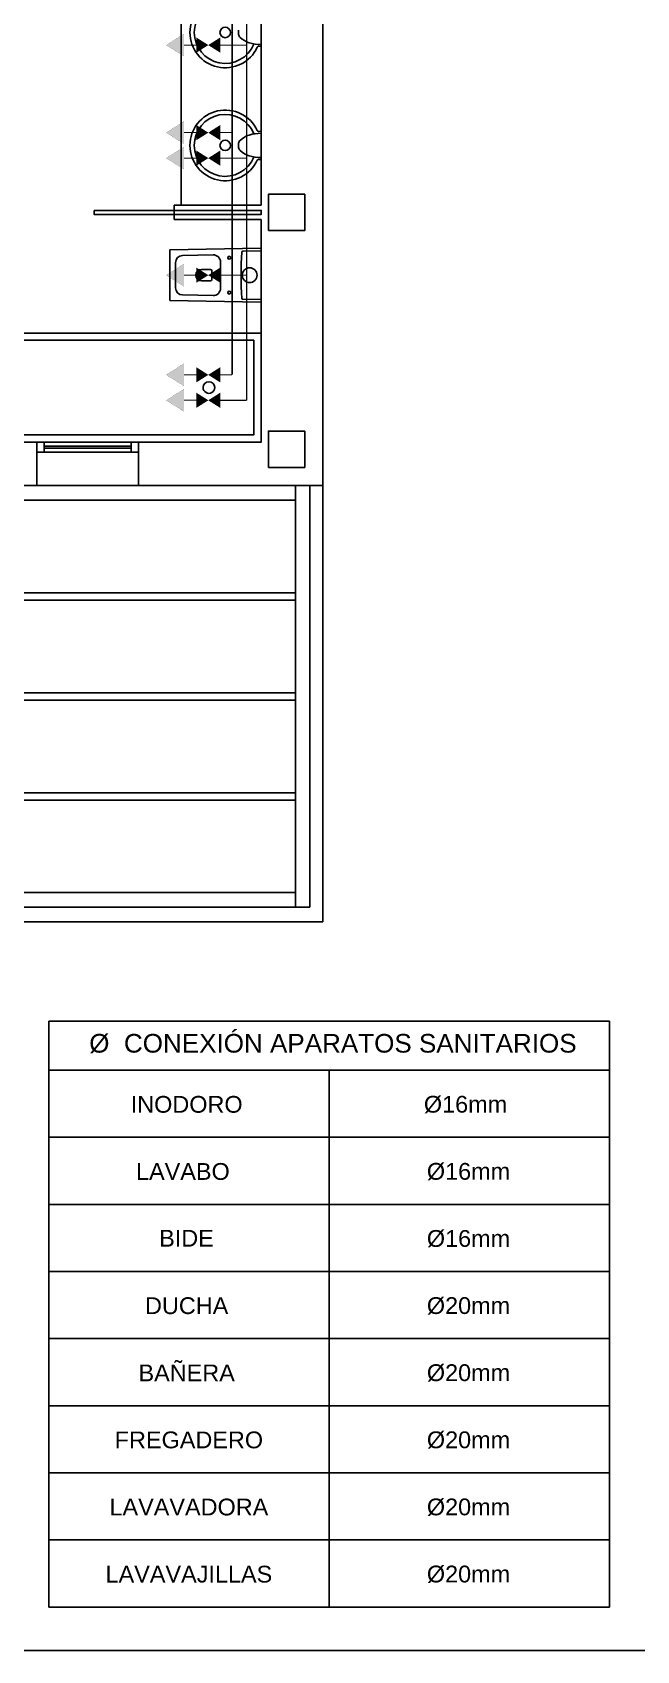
# Model space of a CAD drawing. Header units: millimetres. Extents: x 441156 to 441876, y 4514765 to 4515211.
# Drawn here: x 441382.74 to 441386.9, y 4514948.4 to 4514959.53 of the extents above; entities that cross this region are included whole.
import ezdxf

# ---------------------------------------------------------------- set-up
doc = ezdxf.new("R2010")
doc.units = ezdxf.units.MM
doc.linetypes.add('CONTINUA', pattern=[0])
doc.layers.add('01_cartela', color=6, linetype='Continuous', plot=False)
for name, color, linetype in [('01_mono PRIMERA', 2, 'Continuous'), ('01_textos', 7, 'Continuous'), ('CALEFAC_NOTAS', 7, 'Continuous'), ('INGIN FONTANERIA ACS', 10, 'Continuous'), ('INGIN FONTANERIA AGUA FRIA', 150, 'Continuous'), ('INGIN SANEAMIENTO TEXTO', 7, 'Continuous')]:
    doc.layers.add(name, color=color, linetype=linetype)
doc.styles.add('Estilo1', font='swissel.ttf')

# ---------------------------------------------------------------- blocks, each defined once
blk = doc.blocks.new('A$C11D349B9')
at = {"layer": '01_mono PRIMERA', "color": 254}
for p, q in [((9.353, 3), (9.353, 8.655)), ((8.378, 6.53, 0), (8.378, 4.93, 0)), ((8.928, 6.53, 0), (8.928, 4.93, 0)), ((8.771, 6.103, 0), (8.771, 6.134, 0)), ((8.928, 6.212, 0), (8.928, 6.024, 0)), ((8.926, 6.022, 0), (8.911, 6.023, 0)), ((8.771, 5.356, 0), (8.771, 5.326, 0)), ((8.926, 5.438, 0), (8.911, 5.437, 0)), ((8.928, 5.247, 0), (8.928, 5.435, 0)), ((8.926, 5.244, 0), (8.911, 5.245, 0)), ((8.328, 4.93, 0), (8.928, 4.93)), ((8.328, 4.93, 0), (8.328, 4.894, 0)), ((8.328, 4.894, 0), (8.328, 4.866, 0)), ((8.328, 4.866, 0), (8.328, 4.83, 0)), ((8.328, 4.83, 0), (8.928, 4.83)), ((8.928, 4.83, 0), (8.928, 3.3, 0)), ((8.387, 4.584, 0), (8.597, 4.588, 0)), ((8.801, 4.614, 0), (8.928, 4.616, 0)), ((8.338, 4.534, 0), (8.338, 4.362, 0)), ((8.578, 4.488, 0), (8.518, 4.488, 0)), ((8.588, 4.478, 0), (8.588, 4.418, 0)), ((8.648, 4.538, 0), (8.648, 4.358, 0)), ((8.578, 4.408, 0), (8.518, 4.408, 0)), ((8.387, 4.312, 0), (8.597, 4.308, 0)), ((8.801, 4.282, 0), (8.928, 4.28, 0)), ((7.233, 3.3), (7.383, 3.3)), ((8.083, 3.3, 0), (7.383, 3.3, 0)), ((7.383, 3.3, 0), (7.383, 3, 0)), ((8.083, 3.23, 0), (7.383, 3.23, 0)), ((7.433, 3.3, 0), (7.433, 3.23, 0)), ((8.033, 3.272, 0), (7.433, 3.272, 0)), ((8.033, 3.258, 0), (7.433, 3.258, 0)), ((8.033, 3.3, 0), (8.033, 3.23, 0)), ((8.083, 3.3), (8.928, 3.3)), ((8.083, 3.3, 0), (8.083, 3, 0)), ((5.643, 2.9, 0), (9.163, 2.9, 0)), ((6.808, 3), (7.383, 3)), ((8.083, 3, 0), (7.383, 3, 0)), ((8.083, 3), (9.353, 3, 0)), ((9.163, 0.1, 0), (9.163, 3, 0)), ((9.263, 3, 0), (9.263, 0.1, 0)), ((9.353, 3, 0), (9.353, 0, 0)), ((9.163, 2.262, 0), (5.643, 2.262, 0)), ((9.163, 2.212, 0), (5.643, 2.212, 0)), ((9.163, 1.575, 0), (5.643, 1.575, 0)), ((9.163, 1.525, 0), (5.643, 1.525, 0)), ((9.163, 0.887, 0), (5.643, 0.887, 0)), ((9.163, 0.837, 0), (5.643, 0.837, 0)), ((2.023, 0.2, 0), (9.163, 0.2, 0)), ((1.923, 0.1, 0), (9.263, 0.1, 0)), ((1.833, 0, 0), (9.353, 0, 0))]:
    blk.add_line(p, q, dxfattribs=at)
for points in [[(8.978, 4.755), (9.228, 4.755), (9.228, 5.005), (8.978, 5.005), (8.978, 4.755)], [(8.928, 4.05), (7.233, 4.05), (7.233, 3.3), (8.928, 3.3)], [(8.878, 4), (7.283, 4), (7.283, 3.35), (8.878, 3.35)], [(8.978, 3.125), (9.228, 3.125), (9.228, 3.375), (8.978, 3.375), (8.978, 3.125)]]:
    blk.add_lwpolyline(points, close=True, dxfattribs=at)
at = {"layer": '01_mono PRIMERA', "color": 254, "elevation": 0}
blk.add_lwpolyline([(7.778, 4.894), (8.928, 4.894), (8.928, 4.866), (7.778, 4.866)], close=True, dxfattribs=at)
at = {"layer": '01_mono PRIMERA', "color": 254, "elevation": 0, "flags": 128}
blk.add_lwpolyline([(8.928, 4.629, 0.414214), (8.924, 4.633), (8.923, 4.633), (8.302, 4.623, 0.436396), (8.298, 4.619), (8.298, 4.277, 0.436396), (8.302, 4.273), (8.923, 4.263), (8.924, 4.263, 0.414214), (8.928, 4.267)], format="xyb", close=True, dxfattribs=at)
at = {"layer": '01_mono PRIMERA', "color": 254}
for centre, radius in [((8.68, 6.118, 0), 0.036), ((8.68, 5.341, 0), 0.036), ((8.708, 4.568, 0), 0.01), ((8.848, 4.448, 0), 0.051), ((8.708, 4.328, 0), 0.01)]:
    blk.add_circle(centre, radius, dxfattribs=at)
for centre, radius, start, end in [((8.68, 6.118, 0), 0.243, 24.8749, 335.1251), ((8.68, 6.118, 0), 0.213, 22.0656, 338.0564), ((8.819, 6.119, 0), 0.0498, 197.9532, 224.3044), ((8.886, 6.184, 0), 0.143, 224.3044, 253.1835), ((8.925, 6.314, 0), 0.279, 253.1835, 270.617), ((8.912, 6.01, 0), 0.0128, 93.786, 149.4709), ((8.925, 6.024, 0), 0.0027, 276.6841, 0), ((8.68, 5.341, 0), 0.243, 24.8749, 335.1251), ((8.68, 5.341, 0), 0.213, 21.9436, 337.9344), ((8.819, 5.341, 0), 0.0498, 135.6956, 162.0468), ((8.886, 5.275, 0), 0.143, 106.8165, 135.6956), ((8.925, 5.145, 0), 0.279, 89.383, 106.8165), ((8.912, 5.45, 0), 0.0128, 210.5291, 266.214), ((8.925, 5.435, 0), 0.0027, 0, 83.3159), ((8.819, 5.341, 0), 0.0498, 197.4096, 224.3044), ((8.886, 5.406, 0), 0.143, 224.3044, 253.1835), ((8.925, 5.536, 0), 0.279, 253.1835, 270.617), ((8.912, 5.232, 0), 0.0128, 93.786, 149.4709), ((8.925, 5.247, 0), 0.0027, 276.6841, 0), ((8.388, 4.534, 0), 0.05, 90.924, 180), ((8.598, 4.538, 0), 0.05, 0, 90.924), ((11.772, 4.448, 0), 2.982, 176.9359, 183.0641), ((8.801, 4.607, 0), 0.007, 90.924, 176.9359), ((8.518, 4.448, 0), 0.04, 90, 270), ((8.578, 4.478, 0), 0.01, 0, 90), ((8.388, 4.362, 0), 0.05, 180, 269.076), ((8.578, 4.418, 0), 0.01, 270, 0), ((8.598, 4.358, 0), 0.05, 269.076, 0), ((8.801, 4.289, 0), 0.007, 183.0641, 269.076), ((8.568, 3.675), 0.04, 0.0137, 180.0137), ((8.568, 3.675), 0.04, 180.0137, 0.0137)]:
    blk.add_arc(centre, radius, start, end, dxfattribs=at)

msp = doc.modelspace()

# ---------------------------------------------------------------- hatches: boundary and pattern name
at = {"layer": 'INGIN FONTANERIA AGUA FRIA'}
h = msp.add_hatch(color=256, dxfattribs=at)
h.dxf.hatch_style = 1
h.paths.add_polyline_path([(441383.77972054, 4514959.5245265), (441383.77972054, 4514959.36990376), (441383.657347, 4514959.4470113)])
h = msp.add_hatch(color=256, dxfattribs=at)
h.dxf.hatch_style = 1
h.paths.add_polyline_path([(441383.86566465, 4514959.49875604), (441383.86566465, 4514959.39567422), (441383.94724701, 4514959.44707924)])
h = msp.add_hatch(color=256, dxfattribs=at)
h.dxf.hatch_style = 1
h.paths.add_polyline_path([(441384.02882938, 4514959.49875604), (441384.02882938, 4514959.39567422), (441383.94724701, 4514959.44707924)])
h = msp.add_hatch(color=10, dxfattribs=at)
h.dxf.hatch_style = 1
h.paths.add_polyline_path([(441383.77972054, 4514958.92214532), (441383.77972054, 4514958.76752258), (441383.657347, 4514958.84463012)])
h = msp.add_hatch(color=10, dxfattribs=at)
h.dxf.hatch_style = 1
h.paths.add_polyline_path([(441383.86566465, 4514958.89637486), (441383.86566465, 4514958.79329303), (441383.94724701, 4514958.84469806)])
h = msp.add_hatch(color=10, dxfattribs=at)
h.dxf.hatch_style = 1
h.paths.add_polyline_path([(441384.02882938, 4514958.89637486), (441384.02882938, 4514958.79329303), (441383.94724701, 4514958.84469806)])
h = msp.add_hatch(color=256, dxfattribs=at)
h.dxf.hatch_style = 1
h.paths.add_polyline_path([(441383.77972054, 4514958.74692133), (441383.77972054, 4514958.59229858), (441383.657347, 4514958.66940613)])
h = msp.add_hatch(color=256, dxfattribs=at)
h.dxf.hatch_style = 1
h.paths.add_polyline_path([(441383.86566465, 4514958.72115087), (441383.86566465, 4514958.61806904), (441383.94724701, 4514958.66947407)])
h = msp.add_hatch(color=256, dxfattribs=at)
h.dxf.hatch_style = 1
h.paths.add_polyline_path([(441384.02882938, 4514958.72115087), (441384.02882938, 4514958.61806904), (441383.94724701, 4514958.66947407)])
h = msp.add_hatch(color=256, dxfattribs=at)
h.dxf.hatch_style = 1
h.paths.add_polyline_path([(441383.77972054, 4514957.941633), (441383.77972054, 4514957.78701026), (441383.657347, 4514957.8641178)])
h = msp.add_hatch(color=256, dxfattribs=at)
h.dxf.hatch_style = 1
h.paths.add_polyline_path([(441383.86566465, 4514957.91586255), (441383.86566465, 4514957.81278072), (441383.94724701, 4514957.86418575)])
h = msp.add_hatch(color=256, dxfattribs=at)
h.dxf.hatch_style = 1
h.paths.add_polyline_path([(441384.02882938, 4514957.91586255), (441384.02882938, 4514957.81278072), (441383.94724701, 4514957.86418575)])
h = msp.add_hatch(color=10, dxfattribs=at)
h.dxf.hatch_style = 1
h.paths.add_polyline_path([(441383.77972054, 4514957.2559511), (441383.77972054, 4514957.10132836), (441383.657347, 4514957.1784359)])
h = msp.add_hatch(color=10, dxfattribs=at)
h.dxf.hatch_style = 1
h.paths.add_polyline_path([(441383.86566465, 4514957.23018064), (441383.86566465, 4514957.12709882), (441383.94724701, 4514957.17850384)])
h = msp.add_hatch(color=10, dxfattribs=at)
h.dxf.hatch_style = 1
h.paths.add_polyline_path([(441384.02882938, 4514957.23018064), (441384.02882938, 4514957.12709882), (441383.94724701, 4514957.17850384)])
h = msp.add_hatch(color=256, dxfattribs=at)
h.dxf.hatch_style = 1
h.paths.add_polyline_path([(441383.77972054, 4514957.08072711), (441383.77972054, 4514956.92610437), (441383.657347, 4514957.00321191)])
h = msp.add_hatch(color=256, dxfattribs=at)
h.dxf.hatch_style = 1
h.paths.add_polyline_path([(441383.86566465, 4514957.05495665), (441383.86566465, 4514956.95187482), (441383.94724701, 4514957.00327985)])
h = msp.add_hatch(color=256, dxfattribs=at)
h.dxf.hatch_style = 1
h.paths.add_polyline_path([(441384.02882938, 4514957.05495665), (441384.02882938, 4514956.95187482), (441383.94724701, 4514957.00327985)])

# ---------------------------------------------------------------- linework, layer by layer
at = {"layer": '01_cartela', "color": 3}
msp.add_lwpolyline([(441363.37182267, 4514969.93626665), (441363.37182267, 4514948.40124264), (441394.00981074, 4514948.40124264), (441394.00981074, 4514969.93626665)], close=True, dxfattribs=at)
at = {"layer": 'CALEFAC_NOTAS', "linetype": 'CONTINUA'}
for p, q in [((441382.84887244, 4514951.47156164), (441382.84887244, 4514952.7312475)), ((441382.84887244, 4514952.7312475), (441386.70853759, 4514952.7312475)), ((441386.70853759, 4514948.70124264), (441386.70853759, 4514952.7312475)), ((441386.70853759, 4514952.39500131), (441382.84887244, 4514952.39500131)), ((441382.84887244, 4514951.00984181), (441382.84887244, 4514951.47156164)), ((441382.84887244, 4514950.54812197), (441382.84887244, 4514951.00984181)), ((441382.84887244, 4514950.08640214), (441382.84887244, 4514950.54812197)), ((441382.84887244, 4514949.6246823), (441382.84887244, 4514950.08640214)), ((441382.84887244, 4514949.16296247), (441382.84887244, 4514949.6246823)), ((441382.84887244, 4514948.70124264), (441382.84887244, 4514949.16296247)), ((441386.70853759, 4514948.70124264), (441382.84887244, 4514948.70124264))]:
    msp.add_line(p, q, dxfattribs=at)
at = {"layer": 'CALEFAC_NOTAS', "color": 7}
msp.add_line((441386.70853759, 4514952.39500131), (441382.84887244, 4514952.39500131), dxfattribs=at)
at = {"layer": 'INGIN FONTANERIA ACS', "linetype": 'CONTINUA', "ltscale": 3, "const_width": 0.01, "elevation": 0.0000052}
msp.add_lwpolyline([(441384.11158296, 4514957.17863973), (441384.11158296, 4514961.75837145)], dxfattribs=at)
at = {"layer": 'INGIN FONTANERIA AGUA FRIA', "const_width": 0.01}
for points, elevation in [([(441384.21158296, 4514959.45470359), (441384.21158296, 4514961.65837145)], 0.0000052), ([(441384.21158296, 4514957.00341574), (441384.21158296, 4514959.45470359)], 0.00000926)]:
    msp.add_lwpolyline(points, dxfattribs=dict(at, elevation=elevation))
at = {"layer": 'INGIN FONTANERIA AGUA FRIA', "ltscale": 0.01}
for points, const_width, elevation in [([(441383.77972054, 4514959.5245265), (441383.77972054, 4514959.36990376), (441383.657347, 4514959.4470113), (441383.77972054, 4514959.5245265)], 0.00074113, -0.00002666), ([(441383.86566465, 4514959.44721513), (441383.77972054, 4514959.44721513)], 0.00723936, -0.00002666), ([(441383.86566465, 4514959.49875604), (441383.86566465, 4514959.39567422), (441383.94724701, 4514959.44707924), (441383.86566465, 4514959.49875604)], 0.00049409, -0.00002666), ([(441384.02882938, 4514959.49875604), (441384.02882938, 4514959.39567422), (441383.94724701, 4514959.44707924), (441384.02882938, 4514959.49875604)], 0.00049409, -0.00002666), ([(441384.02882938, 4514959.44721513), (441384.21158296, 4514959.44721513)], 0.0075, -0.00002666), ([(441383.77972054, 4514958.74692133), (441383.77972054, 4514958.59229858), (441383.657347, 4514958.66940613), (441383.77972054, 4514958.74692133)], 0.00074113, -0.00002666), ([(441383.86566465, 4514958.66960995), (441383.77972054, 4514958.66960995)], 0.00723936, -0.00002666), ([(441383.86566465, 4514958.72115087), (441383.86566465, 4514958.61806904), (441383.94724701, 4514958.66947407), (441383.86566465, 4514958.72115087)], 0.00049409, -0.00002666), ([(441384.02882938, 4514958.72115087), (441384.02882938, 4514958.61806904), (441383.94724701, 4514958.66947407), (441384.02882938, 4514958.72115087)], 0.00049409, -0.00002666), ([(441384.02882938, 4514958.66960995), (441384.21158296, 4514958.66960995)], 0.0075, -0.00002666), ([(441383.77972054, 4514957.941633), (441383.77972054, 4514957.78701026), (441383.657347, 4514957.8641178), (441383.77972054, 4514957.941633)], 0.00074113, 0.00000902), ([(441383.86566465, 4514957.91586255), (441383.86566465, 4514957.81278072), (441383.94724701, 4514957.86418575), (441383.86566465, 4514957.91586255)], 0.00049409, 0.00000902), ([(441384.02882938, 4514957.91586255), (441384.02882938, 4514957.81278072), (441383.94724701, 4514957.86418575), (441384.02882938, 4514957.91586255)], 0.00049409, 0.00000902), ([(441383.86566465, 4514957.86432163), (441383.77972054, 4514957.86432163)], 0.00723936, 0.00000902), ([(441384.02882938, 4514957.86432163), (441384.21158296, 4514957.86432163)], 0.0075, 0.00000902), ([(441383.77972054, 4514957.08072711), (441383.77972054, 4514956.92610437), (441383.657347, 4514957.00321191), (441383.77972054, 4514957.08072711)], 0.00074113, -0.00003071), ([(441383.86566465, 4514957.00341574), (441383.77972054, 4514957.00341574)], 0.00723936, -0.00003071), ([(441383.86566465, 4514957.05495665), (441383.86566465, 4514956.95187482), (441383.94724701, 4514957.00327985), (441383.86566465, 4514957.05495665)], 0.00049409, -0.00003071), ([(441384.02882938, 4514957.05495665), (441384.02882938, 4514956.95187482), (441383.94724701, 4514957.00327985), (441384.02882938, 4514957.05495665)], 0.00049409, -0.00003071), ([(441384.02882938, 4514957.00341574), (441384.21158296, 4514957.00341574)], 0.0075, -0.00003071)]:
    msp.add_lwpolyline(points, dxfattribs=dict(at, const_width=const_width, elevation=elevation))
at = {"layer": 'INGIN FONTANERIA AGUA FRIA', "color": 10, "ltscale": 0.01}
for points, const_width, elevation in [([(441383.77972054, 4514958.92214532), (441383.77972054, 4514958.76752258), (441383.657347, 4514958.84463012), (441383.77972054, 4514958.92214532)], 0.00074113, -0.00002666), ([(441383.86566465, 4514958.89637486), (441383.86566465, 4514958.79329303), (441383.94724701, 4514958.84469806), (441383.86566465, 4514958.89637486)], 0.00049409, -0.00002666), ([(441384.02882938, 4514958.89637486), (441384.02882938, 4514958.79329303), (441383.94724701, 4514958.84469806), (441384.02882938, 4514958.89637486)], 0.00049409, -0.00002666), ([(441383.86566465, 4514958.84483395), (441383.77972054, 4514958.84483395)], 0.00723936, -0.00002666), ([(441384.02882938, 4514958.84483395), (441384.11158296, 4514958.84483395)], 0.00723936, -0.00002666), ([(441383.77972054, 4514957.2559511), (441383.77972054, 4514957.10132836), (441383.657347, 4514957.1784359), (441383.77972054, 4514957.2559511)], 0.00074113, -0.00003071), ([(441383.86566465, 4514957.23018064), (441383.86566465, 4514957.12709882), (441383.94724701, 4514957.17850384), (441383.86566465, 4514957.23018064)], 0.00049409, -0.00003071), ([(441384.02882938, 4514957.23018064), (441384.02882938, 4514957.12709882), (441383.94724701, 4514957.17850384), (441384.02882938, 4514957.23018064)], 0.00049409, -0.00003071), ([(441383.86566465, 4514957.17863973), (441383.77972054, 4514957.17863973)], 0.00723936, -0.00003071), ([(441384.02882938, 4514957.17863973), (441384.11158296, 4514957.17863973)], 0.00723936, -0.00003071)]:
    msp.add_lwpolyline(points, dxfattribs=dict(at, const_width=const_width, elevation=elevation))
at = {"layer": 'INGIN SANEAMIENTO TEXTO', "color": 5}
for p, q in [((441384.77870501, 4514952.39500131), (441384.77870501, 4514951.93328147)), ((441382.84887244, 4514951.93328147), (441386.70853759, 4514951.93328147)), ((441384.77870501, 4514951.93328147), (441384.77870501, 4514951.47156164)), ((441386.70853759, 4514951.47156164), (441382.84887244, 4514951.47156164)), ((441384.77870501, 4514951.47156164), (441384.77870501, 4514951.00984181)), ((441386.70853759, 4514951.00984181), (441382.84887244, 4514951.00984181)), ((441384.77870501, 4514951.00984181), (441384.77870501, 4514950.54812197)), ((441386.70853759, 4514950.54812197), (441382.84887244, 4514950.54812197)), ((441384.77870501, 4514950.54812197), (441384.77870501, 4514950.08640214)), ((441386.70853759, 4514950.08640214), (441382.84887244, 4514950.08640214)), ((441384.77870501, 4514950.08640214), (441384.77870501, 4514949.6246823)), ((441386.70853759, 4514949.6246823), (441382.84887244, 4514949.6246823)), ((441384.77870501, 4514949.6246823), (441384.77870501, 4514949.16296247)), ((441386.70853759, 4514949.16296247), (441382.84887244, 4514949.16296247)), ((441384.77870501, 4514949.16296247), (441384.77870501, 4514948.70124264))]:
    msp.add_line(p, q, dxfattribs=at)

# ---------------------------------------------------------------- block references
at = {"layer": '01_mono PRIMERA'}
msp.add_blockref('A$C11D349B9', (441375.38360035, 4514953.41614585, -0.00003071), dxfattribs=at)

# ---------------------------------------------------------------- texts
at = {"layer": '01_textos', "color": 1, "insert": (441384.25233949, 4514952.57733495), "char_height": 0.1282612154, "attachment_point": 5, "style": 'Estilo1'}
msp.add_mtext_dynamic_manual_height_columns('\\pi1.1056;Ø  CONEXIÓN APARATOS SANITARIOS', width=6.2697470602, gutter_width=12.5, heights=[0], dxfattribs=at)
at = {"layer": 'INGIN SANEAMIENTO TEXTO', "color": 5, "attachment_point": 5, "style": 'Estilo1'}
for s, heights, insert, char_height in [('INODORO', [0], (441383.79850679, 4514952.15883166), 0.115429641), ('\\pi0.99502;Ø16mm', [0], (441385.22052362, 4514952.15820729), 0.1154296411), ('LAVABO', [0], (441383.77244867, 4514951.69711182), 0.115429641), ('\\pi1.0358;Ø16mm', [0], (441385.22052362, 4514951.69648746), 0.1154296411), ('BIDE', [0], (441383.79725493, 4514951.23843577), 0.115429641), ('\\pi1.0358;Ø16mm', [0], (441385.22052362, 4514951.23476762), 0.1154296411), ('DUCHA', [0], (441383.79850679, 4514950.77367216), 0.115429641), ('\\pi1.0358;Ø20mm', [0.10255159], (441385.22052362, 4514950.77304779), 0.1154296411), ('BAÑERA', [0], (441383.79850679, 4514950.31195232), 0.115429641), ('\\pi1.0358;Ø20mm', [0.10255159], (441385.22052362, 4514950.31132796), 0.1154296411), ('FREGADERO', [0], (441383.81378873, 4514949.85023249), 0.115429641), ('\\pi1.0358;Ø20mm', [0.10255159], (441385.22052362, 4514949.84960812), 0.1154296411), ('LAVAVADORA', [0], (441383.81378873, 4514949.38851266), 0.115429641), ('\\pi1.0358;Ø20mm', [0.10255159], (441385.22052362, 4514949.38788829), 0.1154296411), ('LAVAVAJILLAS', [0], (441383.81378873, 4514948.92679282), 0.1154296411), ('\\pi1.0358;Ø20mm', [0.10255159], (441385.22052362, 4514948.92616846), 0.1154296411)]:
    msp.add_mtext_dynamic_manual_height_columns(s, width=2.577843577, gutter_width=12.5, heights=heights, dxfattribs=dict(at, insert=insert, char_height=char_height))

doc.saveas('drawing.dxf')
